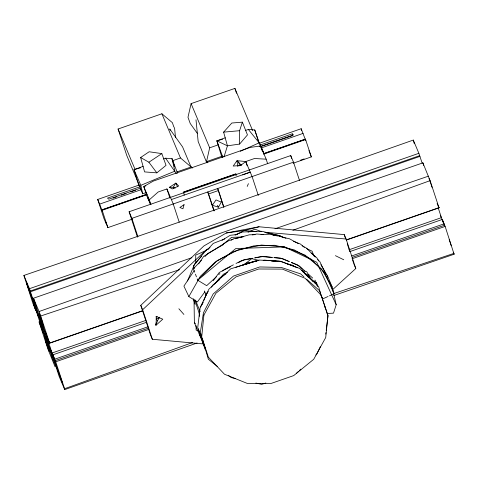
<?xml version="1.0" encoding="UTF-8"?>
<svg xmlns="http://www.w3.org/2000/svg" width="478" height="478" viewBox="0 0 478 478"><rect width="100%" height="100%" fill="white"/><g stroke="black" fill="none" stroke-linecap="round" stroke-linejoin="round"><path stroke-width="0.72" d="M221.625 156.479L216.887 140.849L227.432 145.814L239.592 144.087L239.598 130.697L242.388 122.153L231.836 123.019L223.614 132.137L227.432 145.814L224.045 156.784M325.787 334.092L325.966 332.61M326.229 330.394L328.022 315.611L319.645 290.791L306.601 279.206M252.629 130.578L234.901 88.394L191.092 103.624L187.979 117.277L190.238 123.503L197.528 133.673M191.092 103.624L209.669 147.816L206.556 161.468L206.986 162.771M320.893 264.704L327.514 275.949L332.162 286.997L336.189 304.737L333.513 313.156L327.131 313.49M159.538 317.189L157.471 320.804L155.924 325.315L155.535 323.911M187.442 281.028L194.713 263.85L201.722 256.124M202.206 304.283L203.048 302.293M203.61 300.967L206.974 293.02M247.21 186.444L248.411 183.666M320.302 346.765L316.872 354.013L315.803 355.023M200.569 307.073L203.036 302.592M211.503 287.224L212.561 285.306L219.432 279.702M204.841 291.921L197.378 301.953L188.864 296.599L200.33 276.338L215.291 262.004L233.581 251.595L253.824 245.877L274.527 245.28L294.155 249.845L311.244 259.237L324.52 272.753L334.14 293.695L329.432 295.84M211.168 203.467L212.363 205.247L218.416 207.207L221.308 202.14L216.02 199.912L212.363 205.247L214.18 210.834M194.17 270.656L183.916 286.101L188.864 296.599M198.687 263.862L203.61 256.447L228.932 240.548L233.121 239.364M213.182 280.711L219.324 272.448L230.426 266.754M193.53 268.152L193.5 265.911L206.221 249.94L210.009 247.622M214.64 283.926L219.426 278.244L226.124 273.78M239.592 144.087L247.455 134.916L242.388 122.153M208.306 291.496L205.857 294.287L205.875 295.762M216.146 282.564L219.575 278.656M220.555 277.539L223.501 274.187L227.522 272.269M207.727 249.498L213.236 243.422L224.797 238.904M194.677 272.143L193.417 268.773L201.381 260.337M204.865 256.65L207.852 253.483L223.334 244.628M296.545 373.199L298.153 371.681M299.222 370.671L300.823 369.159M203.449 343.963L152.327 339.266L150.468 334.845L140.783 305.328L203.915 245.937L226.243 232.995L259.046 226.775L344.244 234.602L346.102 239.018L355.793 268.534L332.204 290.038M152.327 339.266L142.641 309.75L205.773 250.353L208.42 248.984M216.582 276.583L206.681 285.665L197.707 280.228L197.199 278.883M218.781 274.563L219.88 273.553M222.629 271.032L224.278 269.52L233.401 264.83M150.946 204.686L149.339 199.798L158.17 191.995L166.936 188.947L173.245 203.975L179.22 222.174M193.417 268.773L194.558 267.835M222.473 244.85L231.591 237.345L241.958 237.016M156.838 172.857L166.033 165.358L161.833 153.611L149.142 151.765L140.628 157.525L144.601 171.907L156.838 172.857L148.891 162.227L140.628 157.525M207.034 293.373L205.857 294.287L204.363 290.953M243.511 265.069L251.745 258.676L258.986 260.391M258.305 195.466L252.097 176.561L245.752 161.54L240.577 165.49L233.192 166.063L237.028 160.692L245.752 161.54L254.547 158.493L266.156 159.186L267.531 163.374M148.891 162.227L161.833 153.611M169.451 187.286L175.856 183.098L178.706 185.984L172.247 188.941L169.451 187.286L173.233 187.262L175.157 188.159M222.019 240.297L230.235 235.284L237.644 234.501M231.077 240.201L233.658 238.725L243.762 236.664M235.529 234.991L244.121 230.557L259.046 226.775M236.007 263.492L241.874 260.48L246.158 259.602M238.265 262.733L244.144 259.721L252.754 258.257M241.617 265.547L246.989 262.984L253.615 261.908M328.087 296.45L322.71 298.905L321.419 296.217M240.267 151.299L259.148 142.844L254.756 129.962L248.345 129.43L245.549 130.446M206.592 250.329L195.711 255.091L195.759 263.259M248.076 232.177L254.876 229.201L261.185 231.489M146.16 192.544L142.683 193.805L140.807 185.321L174.87 171.166L172.032 158.72L165.597 158.194L163.494 158.959M238.659 165.986L241.342 164.874M235.003 234.919L242.489 231.991L262.004 231.298L280.305 236.102L281.53 236.891M113.143 198.113L116.507 196.834M143.137 166.35L134.013 169.666L138.811 185.273M222.909 157.459L216.887 140.849L225.275 137.801M242.681 174.87L250.239 172.14L171.387 199.553M292.906 230.247L430.11 180.642L422.887 162.861L33.484 298.23L39.465 316.394L35.282 306.452L29.469 288.682L23.9 275.436L218.918 208.51L413.303 140.072L418.871 153.319L422.116 162.986M197.103 342.989L64.697 389.606L64.578 388.734L192.7 342.475M130.817 191.875L135.627 190.178M33.484 298.23L39.065 311.513L191.887 257.678M46.33 339.171L40.684 323.881L40.134 321.7L41.55 325.201L38.855 316.054L47.77 340.73L48.505 343.449L47.071 339.625L49.67 349.012L46.33 339.171L47.74 338.675M259.231 146.441L260.606 145.957L266.156 159.186M138.871 184.275L126.772 155.481L118.078 129.006L161.887 113.776L172.403 122.691L173.687 126.598M172.247 160.823L180.463 157.967L190.979 166.882L182.578 146.889L169.714 128.946L170.156 130.297M209.669 147.816L217.884 144.959M132.4 219.097L107.867 227.63L105.483 221.29L105.925 223.208L103.971 218.554L97.703 199.457L139.068 185.076M176.926 171.919L191.648 166.798L192.204 168.131M207.518 162.663L207.225 161.385L222.646 156.025M259.1 143.352L301.164 128.725L305.239 139.277L263.874 153.653M260.11 145.019L292.261 133.84L293.48 134.927L260.97 146.22M97.703 199.457L99.657 204.106L141.721 189.485M261.06 148.001L303.124 133.38M99.657 204.106L102.334 211.33L101.987 209.836L146.854 194.241M263.384 153.731L305.448 139.11L311.327 156.904L293.104 163.237M101.778 210.003L146.644 194.409M101.987 209.836L102.167 210.266L147.033 194.671M263.563 154.161L305.633 139.54M183.176 192.329L236.132 173.92M137.449 237.154L129.114 211.748L290.714 155.571L293.492 162.173L299.515 180.523M129.114 211.748L131.886 218.35L293.492 162.173M300.632 160.13L304.139 158.911M213.929 210.888L207.727 191.989L208.563 193.972L218.488 190.525L223.722 206.872M29.469 288.682L418.871 153.319M30.239 291.024L419.642 155.661M30.538 291.741L419.941 156.378M42.016 327.753L43.426 327.263M46.48 343.216L43.797 333.411L47.824 344.614L47.179 343.085L49.383 351.826L46.008 342.368L46.48 343.216L47.89 342.726M142.659 310.873L49.539 343.246L49.079 341.836L49.581 343.031L142.695 310.658M346.568 239.789L438.983 207.667L430.11 180.642M346.532 240.004L438.941 207.876L438.481 206.472L438.983 207.667M146.758 322.19L52.933 354.807L54.803 360.508L52.018 353.027L145.844 320.409M155.714 316.974L157.131 316.484M349.006 249.785L441.421 217.657L438.218 207.894M155.93 319.005L159.455 317.78M349.926 251.565L442.335 219.444L445.138 226.417L454.1 254.242L333.71 295.553M52.933 354.807L54.773 359.181L147.887 326.815M351.76 255.939L444.176 223.818M54.773 359.181L55.233 360.585L148.353 328.219M352.226 257.349L444.636 225.222M55.233 360.585L55.735 361.78L148.855 329.414M352.023 258.783L445.138 226.417M140.502 186.599L107.508 198.119L108.799 199.195L140.813 188.021M261.125 146.507L279.755 140.054M245.041 264.645L255.407 261.042L256.883 261.054M145.838 185.858L143.77 186.569L146.86 195.962L148.879 200.76L148.007 197.844L149.847 202.905L148.831 199.804L150.445 204.692M280.443 139.815L291.974 135.836M121.269 195.191L126.031 193.554M274.975 228.789L428.467 176.149M39.065 311.513L40.708 316.012L179.537 269.664M333.584 293.617L453.981 253.364M235.869 267.28L254.744 261.161L256.913 261.084M265.864 383.015L261.681 384.354L255.879 383.069M216.887 140.849L222.605 139.206M140.472 167.808L134.013 169.666L140.807 185.321M235.218 238.773L249.181 234.829L255.097 234.656M252.426 234.895L256.752 234.011L263.42 234.537M247.586 259.309L251.159 258.58M254.732 257.851L261.167 256.537L272.233 257.415M254.911 257.893L263.521 256.429L272.311 257.433M263.193 260.355L264.669 260.116L275.459 261.143M226.243 232.995L244.121 230.557L256.686 231.597M223.614 132.137L239.598 130.697M268.481 260.671L274.264 260.468L277.079 261.203M277.497 235.905L279.72 235.833L285.922 238.295M261.012 234.489L269.885 234.232L277.156 235.923M271.671 261.131L275.364 261.149M276.846 261.155L279.062 261.167M273.052 235.301L279.72 235.833L283.765 237.751M274.444 257.588L280.347 258.06L289.327 261.621L282.57 258.61L273.774 257.606M264.812 232.272L346.102 239.018M279.773 261.562L281.93 261.765L297.627 267.764M266.377 232.941L277.873 235.104L280.407 236.55M235.582 378.564L231.233 377.596L228.37 375.302M282.241 237.106L289.513 238.797L298.368 243.666M301.69 270.494L306.757 271.695L310.461 278.901M286.931 263.79L292.566 265.266L295.022 266.844M293.504 241.3L300.393 244.031L304.367 247.365M291.401 262.446L297.621 264.908L302.407 269.508M198.161 330.919L196.111 330.089L196.088 325.637M291.371 262.488L299.491 266.067L305 271.08M306.691 248.632L312.086 251.189L314.028 256.005M335.425 255.67L343.748 259.763M302.168 245.752L306.595 248.19L315.277 257.027M302.998 271.958L307.91 275.107L312.923 281.494M217.508 366.578L208.354 359.229L202.284 338.502M304.48 273.476L316.478 283.478L317.35 286.292M311.172 253.077L316.842 257.833L318.683 260.958M303.889 276.786L300.626 273.888L281.219 267.417L259.703 266.951L233.473 276.063L213.152 294.012L203.449 312.773L200.396 332.073L201.447 335.646M308.304 274.091L312.714 278.1M315.707 282.277L316.771 283.299L317.488 286.191M317.834 259.626L319.878 261.705L326.145 275.059M301.809 270.327L308.352 277.258M241.276 165.251L237.028 160.692L237.686 166.416M194.032 300.232L194.379 322.614L195.365 323.69M199.523 331.272L199.583 335.006L200.557 336.082L199.583 335.006L194.379 322.614M178.874 308.758L183.911 314.452M248.345 129.43L259.148 142.844L263.396 152.392L262.577 150.373M165.597 158.194L176.304 173.574M156.204 318.975L157.471 320.804M332.162 286.997L321.485 268.881L305.042 255.079L284.362 246.881L261.4 245.053L238.301 249.773L217.239 260.6L197.707 280.228L235.768 248.542L284.362 246.881L316.729 262.237L336.189 304.737M217.4 205.331L218.416 207.207M324.269 305.765L325.279 307.724M314.004 280.783L315.289 283.466M329.282 281.739L329.91 283.072M177.571 186.838L175.856 183.098L173.233 187.262L173.616 188.619M221.661 156.21L222.258 157.537M314.996 280.114L316.478 283.478M149.339 199.798L143.77 186.569L153.229 181.126L250.215 147.415L260.606 145.957L262.362 151.329M423.353 164.492L423.657 165.209L422.887 162.861M437.107 203.503L438.941 207.876M453.264 252.253L454.1 254.242M308.943 150.558L311.327 156.904M353.935 264.113L355.793 268.534M207.225 161.385L207.781 162.717M218.488 190.525L217.657 188.535L223.859 207.44M206.717 162.711L198.149 141.47L195.998 119.805M161.887 113.776L180.463 157.967M193.5 265.911L194.361 267.973M118.078 129.006L134.963 169.176M199.583 335.006L204.943 347.763M140.783 305.328L142.641 309.75M49.539 343.246L45.159 331.577L52.018 353.027M64.697 389.606L59.129 376.359L53.309 358.59L49.132 348.641L55.113 366.811L47.89 349.03L39.059 321.796L43.438 333.465L42.99 331.547L36.579 312.015L33.789 304.528L35.665 310.234L32.863 303.261L23.9 275.436M195.466 300.124L200.145 311.662M142.683 193.805L138.722 184.299L139.182 185.691M259.297 142.301L260.94 146.34M261.484 147.684L262.028 149.028M330.226 283.741L331.529 287.057M332.055 288.383L334.14 293.695M428.981 178.503L429.746 180.481M177.595 173.269L172.032 158.72L173.4 162.902M195.436 274.163L196.446 276.858M202.558 340.826L197.719 327.633L200.133 307.677L208.862 289.232L230.707 268.821L259.16 260.044L280.072 261.167L299.724 268.487L318.599 286.561L321.102 295.703M441.421 217.657L443.07 222.246M449.165 239.675L450.366 243.027M429.955 181.078L430.78 183.468M208.563 193.972L212.363 205.247M442.335 219.444L444.002 224.511M440.447 215.285L441.236 217.687M413.655 141.649L414.354 143.782M344.244 234.602L345.63 238.815M347.243 243.738L349.782 251.464M352.549 259.901L353.702 263.414M290.714 155.571L291.64 158.391M254.756 129.962L258.479 141.267M234.901 88.394L236.502 93.276M245.752 161.54L247.132 165.741M174.022 126.969L174.661 128.923L175.522 137.586M166.936 188.947L169.917 198.047M194.743 299.748L199.392 313.921M193.255 298.72L195.12 304.384M131.886 218.35L137.909 236.7M102.167 210.266L107.867 227.63M40.708 316.012L49.581 343.031M55.735 361.78L64.578 388.734M173.855 164.295L174.542 166.386M198.37 328.894L205.032 349.233M430.989 184.066L432.022 187.34M450.605 243.696L451.166 245.614M236.138 175.838L235.606 173.932L183.564 192.036L184.239 195.084M238.647 161.893L239.496 165.31M305.448 139.11L305.795 140.604M301.164 128.725L301.612 130.643M292.261 133.84L292.65 135.603M327.514 275.949L327.777 277.407M413.303 140.072L413.422 140.944M199.23 312.618L199.29 316.346M39.327 313.21L41.419 321.957L40.773 320.427L44.801 331.63L42.076 321.676L42.602 322.71L39.327 313.21M156.479 316.544L155.924 325.315L162.771 319.19L156.479 316.544M203.909 315.026L201.716 336.853L208.378 357.185L224.487 374.238L247.234 383.404L270.889 383.523L293.689 375.606L313.735 359.265L325.727 337.498L327.926 315.671L321.258 295.338L305.149 278.286L282.402 269.12L258.747 269L235.947 276.917L215.907 293.259L203.909 315.026M184.06 204.686L182.954 208.778L179.865 207.476L184.06 204.686M26.864 283.55L26.505 282.934L38.76 317.105L26.864 283.55M51.044 350.649L49.837 347.936L62.015 382.125L51.044 350.649"/></g></svg>
